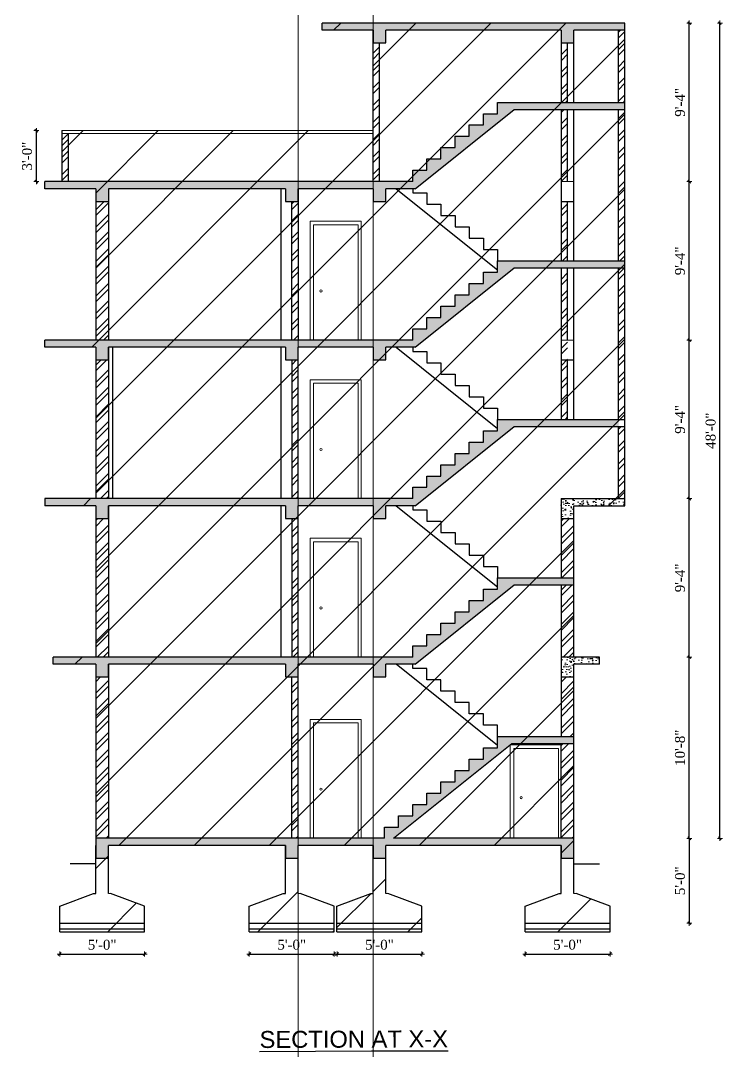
# Model space of a CAD drawing. Header units: inches. Extents: x 4069 to 291496, y -47643 to 12535.
# Drawn here: x 147480 to 147976, y -24318 to -23590 of the extents above; entities that cross this region are included whole.
import ezdxf

# ---------------------------------------------------------------- set-up
doc = ezdxf.new("R2010")
doc.units = ezdxf.units.IN
doc.header["$LTSCALE"] = 5
doc.header["$MEASUREMENT"] = 0
for name, color, linetype, lineweight in [('A-WALL', 7, 'Continuous', 9), ('Dimension', 7, 'Continuous', 18), ('dimention', 5, 'Continuous', 9), ('DOOR', 62, 'Continuous', 0), ('Railing', 43, 'Continuous', 18)]:
    doc.layers.add(name, color=color, linetype=linetype, lineweight=lineweight)
doc.layers.add('column', color=4, linetype='Continuous')
doc.layers.add('WALL', color=7, linetype='Continuous')
doc.layers.add('dim line', color=7, linetype='Continuous', lineweight=15, true_color=0xfab2b2)
doc.styles.add('DIMTEXT', font='arial.ttf', dxfattribs={"height": 8})
doc.styles.add('ordinary', font='times.ttf')
doc.dimstyles.new('Copy of 96', dxfattribs={"dimtxt": 7, "dimasz": 4, "dimexe": 0.5, "dimexo": 0.5, "dimgap": 3, "dimtad": 1, "dimdec": 1, "dimzin": 11, "dimdsep": 46, "dimlunit": 4, "dimtxsty": 'ordinary', "dimblk": 'OBLIQUE', "dimcen": 0.09, "dimse1": 1, "dimse2": 1, "dimclrt": 6, "dimazin": 0, "dimtfac": 1, "dimtdec": 1, "dimtix": 1, "dimtmove": 2, "dimatfit": 3, "dimldrblk": 'leader', "dimfxl": 0.5, "dimfxlon": 1, "dimtolj": 1, "dimtzin": 0, "dimarcsym": 0})
pattern_1 = [(45, (139060.976, -22388.217), (-6.098796, 6.098796), []), (45, (139065.042, -22388.217), (-6.098796, 6.098796), [])]
pattern_2 = [(50, (139060.976, -22388.217), (7.172602, -0.6275213), [0.75, -8.25]), (355, (139060.976, -22388.217), (-1.3875133, 7.5219213), [0.6, -6.6]), (100.4514, (139061.574, -22388.2696), (5.785094, 6.8943954), [0.637402, -7.011421]), (46.1842, (139060.976, -22386.217), (10.6724105, -1.65519), [1.125, -12.375]), (96.6356, (139061.865, -22386.355), (9.346627, 9.741179), [0.956103, -10.51713]), (351.1842, (139060.976, -22386.217), (9.34662, 9.741186), [0.9, -9.9]), (21, (139061.976, -22386.717), (5.9690705, -4.026189), [0.75, -8.25]), (326, (139061.976, -22386.717), (2.4331533, 7.2515005), [0.6, -6.6]), (71.4514, (139062.4734, -22387.053), (8.4022263, 3.225305), [0.637402, -7.011421]), (37.5, (139060.976, -22388.2173), (0.12159855, 3.32893854), [0, -6.52, 0, -6.7, 0, -6.625]), (7.5, (139060.976, -22388.2173), (2.6306954, 3.9441171), [0, -3.82, 0, -6.37, 0, -2.525]), (327.5, (139058.746, -22388.2173), (5.3382244, -0.2255487), [0, -2.5, 0, -7.8, 0, -10.35]), (317.5, (139057.746, -22388.2173), (5.8318617, 1.0010498), [0, -3.25, 0, -5.18, 0, -7.35])]

# ---------------------------------------------------------------- blocks, each defined once
blk = doc.blocks.new('oblique')
at = {"color": 0, "lineweight": -2}
blk.add_line((0.25, 0.25), (-0.25, -0.25), dxfattribs=at)
at = {"layer": 'dim line', "lineweight": 9}
for p, q in [((-0.4375, 0), (0.4375, 0)), ((0, 0.4375), (0, -0.4375))]:
    blk.add_line(p, q, dxfattribs=at)
blk = doc.blocks.new('*D4857')
at = {"layer": 'A-WALL', "color": 0, "lineweight": -2, "ltscale": 50, "transparency": 16777216}
blk.add_line((147952.27, -24167.38), (147952.27, -24039.38), dxfattribs=at)
at = {"layer": 'Defpoints', "color": 0, "ltscale": 50, "transparency": 16777216}
for p in [(147870.74, -24039.38), (147952.27, -24039.38), (147870.74, -24167.38)]:
    blk.add_point(p, dxfattribs=at)
at = {"layer": 'A-WALL', "color": 0, "lineweight": -2, "ltscale": 50, "transparency": 16777216, "xscale": 4, "yscale": 4, "zscale": 4}
for p, rotation in [((147952.27, -24039.38), 90), ((147952.27, -24167.38), 270)]:
    blk.add_blockref('oblique', p, dxfattribs=dict(at, rotation=rotation))
at = {"layer": 'A-WALL', "color": 6, "ltscale": 50, "transparency": 16777216, "insert": (147945.71, -24103.38), "char_height": 7, "attachment_point": 5, "rotation": 90, "style": 'ordinary'}
blk.add_mtext('\\A1;10\'-8"', dxfattribs=at)
blk = doc.blocks.new('_OBLIQUE')
at = {"color": 0, "linetype": 'ByBlock'}
blk.add_line((-0.5, -0.5), (0.5, 0.5), dxfattribs=at)
blk = doc.blocks.new('leader')
at = {"layer": 'Dimension'}
for p, q in [((0, -4.33), (0, 4.33)), ((-4.42, 0), (4.42, 0))]:
    blk.add_line(p, q, dxfattribs=at)
blk = doc.blocks.new('*D4858')
at = {"layer": 'A-WALL', "color": 0, "lineweight": -2, "ltscale": 50, "transparency": 16777216}
blk.add_line((147952.27, -24039.38), (147952.27, -23927.38), dxfattribs=at)
at = {"layer": 'Defpoints', "color": 0, "ltscale": 50, "transparency": 16777216}
for p in [(147738.89, -23927.38), (147952.27, -23927.38), (147870.74, -24039.38)]:
    blk.add_point(p, dxfattribs=at)
at = {"layer": 'A-WALL', "color": 0, "lineweight": -2, "ltscale": 50, "transparency": 16777216, "xscale": 4, "yscale": 4, "zscale": 4}
for p, rotation in [((147952.27, -23927.38), 90), ((147952.27, -24039.38), 270)]:
    blk.add_blockref('oblique', p, dxfattribs=dict(at, rotation=rotation))
at = {"layer": 'A-WALL', "color": 6, "ltscale": 50, "transparency": 16777216, "insert": (147945.7, -23983.38), "char_height": 7, "attachment_point": 5, "rotation": 90, "style": 'ordinary'}
blk.add_mtext('\\A1;9\'-4"', dxfattribs=at)
blk = doc.blocks.new('*D4859')
at = {"layer": 'A-WALL', "color": 0, "lineweight": -2, "ltscale": 50, "transparency": 16777216}
blk.add_line((147952.27, -23927.38), (147952.27, -23815.38), dxfattribs=at)
at = {"layer": 'Defpoints', "color": 0, "ltscale": 50, "transparency": 16777216}
for p in [(147742.71, -23815.38), (147952.27, -23815.38), (147738.89, -23927.38)]:
    blk.add_point(p, dxfattribs=at)
at = {"layer": 'A-WALL', "color": 0, "lineweight": -2, "ltscale": 50, "transparency": 16777216, "xscale": 4, "yscale": 4, "zscale": 4}
for p, rotation in [((147952.27, -23815.38), 90), ((147952.27, -23927.38), 270)]:
    blk.add_blockref('oblique', p, dxfattribs=dict(at, rotation=rotation))
at = {"layer": 'A-WALL', "color": 6, "ltscale": 50, "transparency": 16777216, "insert": (147945.7, -23871.38), "char_height": 7, "attachment_point": 5, "rotation": 90, "style": 'ordinary'}
blk.add_mtext('\\A1;9\'-4"', dxfattribs=at)
blk = doc.blocks.new('*D4860')
at = {"layer": 'A-WALL', "color": 0, "lineweight": -2, "ltscale": 50, "transparency": 16777216}
blk.add_line((147952.27, -23815.38), (147952.27, -23703.38), dxfattribs=at)
at = {"layer": 'Defpoints', "color": 0, "ltscale": 50, "transparency": 16777216}
for p in [(147749.15, -23703.38), (147952.27, -23703.38), (147742.71, -23815.38)]:
    blk.add_point(p, dxfattribs=at)
at = {"layer": 'A-WALL', "color": 0, "lineweight": -2, "ltscale": 50, "transparency": 16777216, "xscale": 4, "yscale": 4, "zscale": 4}
for p, rotation in [((147952.27, -23703.38), 90), ((147952.27, -23815.38), 270)]:
    blk.add_blockref('oblique', p, dxfattribs=dict(at, rotation=rotation))
at = {"layer": 'A-WALL', "color": 6, "ltscale": 50, "transparency": 16777216, "insert": (147945.7, -23759.38), "char_height": 7, "attachment_point": 5, "rotation": 90, "style": 'ordinary'}
blk.add_mtext('\\A1;9\'-4"', dxfattribs=at)
blk = doc.blocks.new('*D4861')
at = {"layer": 'A-WALL', "color": 0, "lineweight": -2, "ltscale": 50, "transparency": 16777216}
blk.add_line((147952.27, -23703.38), (147952.27, -23591.38), dxfattribs=at)
at = {"layer": 'Defpoints', "color": 0, "ltscale": 50, "transparency": 16777216}
for p in [(147755.03, -23591.38), (147952.27, -23591.38), (147749.15, -23703.38)]:
    blk.add_point(p, dxfattribs=at)
at = {"layer": 'A-WALL', "color": 0, "lineweight": -2, "ltscale": 50, "transparency": 16777216, "xscale": 4, "yscale": 4, "zscale": 4}
for p, rotation in [((147952.27, -23591.38), 90), ((147952.27, -23703.38), 270)]:
    blk.add_blockref('oblique', p, dxfattribs=dict(at, rotation=rotation))
at = {"layer": 'A-WALL', "color": 6, "ltscale": 50, "transparency": 16777216, "insert": (147945.7, -23647.38), "char_height": 7, "attachment_point": 5, "rotation": 90, "style": 'ordinary'}
blk.add_mtext('\\A1;9\'-4"', dxfattribs=at)
blk = doc.blocks.new('*D4862')
at = {"layer": 'A-WALL', "color": 0, "lineweight": -2, "ltscale": 50, "transparency": 16777216}
blk.add_line((147490.76, -23703.38), (147490.76, -23667.38), dxfattribs=at)
at = {"layer": 'Defpoints', "color": 0, "ltscale": 50, "transparency": 16777216}
for p in [(147490.76, -23667.38), (147508.74, -23667.38), (147496.74, -23703.38)]:
    blk.add_point(p, dxfattribs=at)
at = {"layer": 'A-WALL', "color": 0, "lineweight": -2, "ltscale": 50, "transparency": 16777216, "xscale": 4, "yscale": 4, "zscale": 4}
for p, rotation in [((147490.76, -23667.38), 90), ((147490.76, -23703.38), 270)]:
    blk.add_blockref('oblique', p, dxfattribs=dict(at, rotation=rotation))
at = {"layer": 'A-WALL', "color": 6, "ltscale": 50, "transparency": 16777216, "insert": (147484.2, -23685.38), "char_height": 7, "attachment_point": 5, "rotation": 90, "style": 'ordinary'}
blk.add_mtext('\\A1;3\'-0"', dxfattribs=at)
blk = doc.blocks.new('*D4851')
at = {"layer": 'A-WALL', "color": 0, "lineweight": -2, "ltscale": 50, "transparency": 16777216}
blk.add_line((147952.27, -24167.38), (147952.27, -24227.34), dxfattribs=at)
at = {"layer": 'Defpoints', "color": 0, "ltscale": 50, "transparency": 16777216}
for p in [(147870.74, -24167.38), (147896.24, -24227.34), (147952.27, -24227.34)]:
    blk.add_point(p, dxfattribs=at)
at = {"layer": 'A-WALL', "color": 0, "lineweight": -2, "ltscale": 50, "transparency": 16777216, "xscale": 4, "yscale": 4, "zscale": 4}
for p, rotation in [((147952.27, -24167.38), 90), ((147952.27, -24227.34), 270)]:
    blk.add_blockref('oblique', p, dxfattribs=dict(at, rotation=rotation))
at = {"layer": 'A-WALL', "color": 6, "ltscale": 50, "transparency": 16777216, "insert": (147945.71, -24197.36), "char_height": 7, "attachment_point": 5, "rotation": 90, "style": 'ordinary'}
blk.add_mtext('\\A1;5\'-0"', dxfattribs=at)
blk = doc.blocks.new('*D4852')
at = {"layer": 'A-WALL', "color": 0, "lineweight": -2, "ltscale": 50, "transparency": 16777216}
blk.add_line((147973.89, -24167.38), (147973.89, -23591.38), dxfattribs=at)
at = {"layer": 'Defpoints', "color": 0, "ltscale": 50, "transparency": 16777216}
for p in [(147870.74, -23591.38), (147973.89, -23591.38), (147870.74, -24167.38)]:
    blk.add_point(p, dxfattribs=at)
at = {"layer": 'A-WALL', "color": 0, "lineweight": -2, "ltscale": 50, "transparency": 16777216, "xscale": 4, "yscale": 4, "zscale": 4}
for p, rotation in [((147973.89, -23591.38), 90), ((147973.89, -24167.38), 270)]:
    blk.add_blockref('oblique', p, dxfattribs=dict(at, rotation=rotation))
at = {"layer": 'A-WALL', "color": 6, "ltscale": 50, "transparency": 16777216, "insert": (147967.33, -23879.38), "char_height": 7, "attachment_point": 5, "rotation": 90, "style": 'ordinary'}
blk.add_mtext('\\A1;48\'-0"', dxfattribs=at)
blk = doc.blocks.new('*D4853')
at = {"layer": 'A-WALL', "color": 0, "lineweight": -2, "ltscale": 50, "transparency": 16777216}
blk.add_line((147507.24, -24249.13), (147567.24, -24249.13), dxfattribs=at)
at = {"layer": 'Defpoints', "color": 0, "ltscale": 50, "transparency": 16777216}
for p in [(147507.24, -24233.34), (147567.24, -24233.34), (147567.24, -24249.13)]:
    blk.add_point(p, dxfattribs=at)
at = {"layer": 'A-WALL', "color": 0, "lineweight": -2, "ltscale": 50, "transparency": 16777216, "xscale": 4, "yscale": 4, "zscale": 4, "rotation": 180}
blk.add_blockref('oblique', (147507.24, -24249.13), dxfattribs=at)
at = {"layer": 'A-WALL', "color": 0, "lineweight": -2, "ltscale": 50, "transparency": 16777216, "xscale": 4, "yscale": 4, "zscale": 4}
blk.add_blockref('oblique', (147567.24, -24249.13), dxfattribs=at)
at = {"layer": 'A-WALL', "color": 6, "ltscale": 50, "transparency": 16777216, "insert": (147537.24, -24242.57), "char_height": 7, "attachment_point": 5, "style": 'ordinary'}
blk.add_mtext('\\A1;5\'-0"', dxfattribs=at)
blk = doc.blocks.new('*D4854')
at = {"layer": 'A-WALL', "color": 0, "lineweight": -2, "ltscale": 50, "transparency": 16777216}
blk.add_line((147641.24, -24249.13), (147701.24, -24249.13), dxfattribs=at)
at = {"layer": 'Defpoints', "color": 0, "ltscale": 50, "transparency": 16777216}
for p in [(147641.24, -24233.34), (147701.24, -24233.34), (147701.24, -24249.13)]:
    blk.add_point(p, dxfattribs=at)
at = {"layer": 'A-WALL', "color": 0, "lineweight": -2, "ltscale": 50, "transparency": 16777216, "xscale": 4, "yscale": 4, "zscale": 4, "rotation": 180}
blk.add_blockref('oblique', (147641.24, -24249.13), dxfattribs=at)
at = {"layer": 'A-WALL', "color": 0, "lineweight": -2, "ltscale": 50, "transparency": 16777216, "xscale": 4, "yscale": 4, "zscale": 4}
blk.add_blockref('oblique', (147701.24, -24249.13), dxfattribs=at)
at = {"layer": 'A-WALL', "color": 6, "ltscale": 50, "transparency": 16777216, "insert": (147671.24, -24242.57), "char_height": 7, "attachment_point": 5, "style": 'ordinary'}
blk.add_mtext('\\A1;5\'-0"', dxfattribs=at)
blk = doc.blocks.new('*D4855')
at = {"layer": 'A-WALL', "color": 0, "lineweight": -2, "ltscale": 50, "transparency": 16777216}
blk.add_line((147703.24, -24249.13), (147763.24, -24249.13), dxfattribs=at)
at = {"layer": 'Defpoints', "color": 0, "ltscale": 50, "transparency": 16777216}
for p in [(147703.24, -24233.34), (147763.24, -24233.34), (147763.24, -24249.13)]:
    blk.add_point(p, dxfattribs=at)
at = {"layer": 'A-WALL', "color": 0, "lineweight": -2, "ltscale": 50, "transparency": 16777216, "xscale": 4, "yscale": 4, "zscale": 4, "rotation": 180}
blk.add_blockref('oblique', (147703.24, -24249.13), dxfattribs=at)
at = {"layer": 'A-WALL', "color": 0, "lineweight": -2, "ltscale": 50, "transparency": 16777216, "xscale": 4, "yscale": 4, "zscale": 4}
blk.add_blockref('oblique', (147763.24, -24249.13), dxfattribs=at)
at = {"layer": 'A-WALL', "color": 6, "ltscale": 50, "transparency": 16777216, "insert": (147733.24, -24242.57), "char_height": 7, "attachment_point": 5, "style": 'ordinary'}
blk.add_mtext('\\A1;5\'-0"', dxfattribs=at)
blk = doc.blocks.new('*D4856')
at = {"layer": 'A-WALL', "color": 0, "lineweight": -2, "ltscale": 50, "transparency": 16777216}
blk.add_line((147836.24, -24249.13), (147896.24, -24249.13), dxfattribs=at)
at = {"layer": 'Defpoints', "color": 0, "ltscale": 50, "transparency": 16777216}
for p in [(147836.24, -24233.34), (147896.24, -24233.34), (147896.24, -24249.13)]:
    blk.add_point(p, dxfattribs=at)
at = {"layer": 'A-WALL', "color": 0, "lineweight": -2, "ltscale": 50, "transparency": 16777216, "xscale": 4, "yscale": 4, "zscale": 4, "rotation": 180}
blk.add_blockref('oblique', (147836.24, -24249.13), dxfattribs=at)
at = {"layer": 'A-WALL', "color": 0, "lineweight": -2, "ltscale": 50, "transparency": 16777216, "xscale": 4, "yscale": 4, "zscale": 4}
blk.add_blockref('oblique', (147896.24, -24249.13), dxfattribs=at)
at = {"layer": 'A-WALL', "color": 6, "ltscale": 50, "transparency": 16777216, "insert": (147866.24, -24242.57), "char_height": 7, "attachment_point": 5, "style": 'ordinary'}
blk.add_mtext('\\A1;5\'-0"', dxfattribs=at)

msp = doc.modelspace()

# ---------------------------------------------------------------- hatches: boundary and pattern name
at = {"layer": 'A-WALL', "ltscale": 40, "true_color": 0xf26722}
h = msp.add_hatch(dxfattribs=at)
h.set_pattern_fill('AR-CONC', color=30)
h.set_pattern_definition(pattern_2)
h.paths.add_polyline_path([(147737.73736, -23596.376), (147861.73736, -23596.376), (147861.73736, -23605.376), (147870.73736, -23605.376), (147870.73736, -23596.376), (147906.73736, -23596.376), (147906.73736, -23591.376), (147692.73736, -23591.376), (147692.73736, -23596.376), (147728.73736, -23596.376), (147728.73736, -23605.376), (147737.73736, -23605.376)])
h = msp.add_hatch(dxfattribs=at)
h.set_pattern_fill('AR-CONC', color=30)
h.set_pattern_definition(pattern_2)
h.paths.add_polyline_path([(147666.73736, -23717.376), (147675.73736, -23717.376), (147675.73736, -23708.376), (147728.73736, -23708.376), (147728.73736, -23717.376), (147737.73736, -23717.376), (147737.73736, -23708.376), (147758.49058, -23708.376), (147828.49058, -23652.376), (147906.73736, -23652.376), (147906.73736, -23647.376), (147816.73668, -23647.376), (147816.73668, -23655.376), (147806.73668, -23655.376), (147806.73668, -23663.376), (147796.73668, -23663.376), (147796.73668, -23671.376), (147786.73668, -23671.376), (147786.73668, -23679.376), (147776.73668, -23679.376), (147776.73668, -23687.376), (147766.73668, -23687.376), (147766.73668, -23695.376), (147756.73668, -23695.376), (147756.73668, -23703.376), (147496.73736, -23703.376), (147496.73736, -23708.376), (147532.73736, -23708.376), (147532.73736, -23717.376), (147541.69518, -23717.376), (147541.69518, -23708.376), (147666.73736, -23708.376)])
h = msp.add_hatch(dxfattribs=at)
h.set_pattern_fill('AR-CONC', color=30)
h.set_pattern_definition(pattern_2)
h.paths.add_polyline_path([(147675.73736, -23820.376), (147728.73736, -23820.376), (147728.73736, -23829.376), (147737.73736, -23829.376), (147737.73736, -23820.376), (147758.49058, -23820.376), (147828.49058, -23764.376), (147906.73736, -23764.376), (147906.73736, -23759.376), (147816.73668, -23759.376), (147816.73668, -23767.376), (147806.73668, -23767.376), (147806.73668, -23775.376), (147796.73668, -23775.376), (147796.73668, -23783.376), (147786.73668, -23783.376), (147786.73668, -23791.376), (147776.73668, -23791.376), (147776.73668, -23799.376), (147766.73668, -23799.376), (147766.73668, -23807.376), (147756.73668, -23807.376), (147756.73668, -23815.376), (147496.73736, -23815.376), (147496.73736, -23820.376), (147532.73736, -23820.376), (147532.73736, -23829.376), (147541.69518, -23829.376), (147541.69518, -23820.376), (147666.73736, -23820.376), (147666.73736, -23829.376), (147675.73736, -23829.376)])
h = msp.add_hatch(dxfattribs=at)
h.set_pattern_fill('AR-CONC', color=30)
h.set_pattern_definition(pattern_2)
h.paths.add_polyline_path([(147666.73736, -23941.376), (147675.73736, -23941.376), (147675.73736, -23932.376), (147728.73736, -23932.376), (147728.73736, -23941.376), (147737.73736, -23941.376), (147737.73736, -23932.376), (147758.49058, -23932.376), (147828.49058, -23876.376), (147902.23736, -23876.376), (147902.23736, -23871.376), (147816.73668, -23871.376), (147816.73668, -23879.376), (147806.73668, -23879.376), (147806.73668, -23887.376), (147796.73668, -23887.376), (147796.73668, -23895.376), (147786.73668, -23895.376), (147786.73668, -23903.376), (147776.73668, -23903.376), (147776.73668, -23911.376), (147766.73668, -23911.376), (147766.73668, -23919.376), (147756.73668, -23919.376), (147756.73668, -23927.376), (147496.73736, -23927.376), (147496.73736, -23932.376), (147532.73736, -23932.376), (147532.73736, -23941.376), (147541.69518, -23941.376), (147541.69518, -23932.376), (147666.73736, -23932.376)])
h = msp.add_hatch(dxfattribs=at)
h.set_pattern_fill('AR-CONC', color=30)
h.set_pattern_definition(pattern_2)
h.paths.add_polyline_path([(147870.73736, -23932.376), (147906.73736, -23932.376), (147906.73736, -23927.376), (147861.73736, -23927.376), (147861.73736, -23941.376), (147870.73736, -23941.376)])
h = msp.add_hatch(dxfattribs=at)
h.set_pattern_fill('AR-CONC', color=30)
h.set_pattern_definition(pattern_2)
h.paths.add_polyline_path([(147675.73736, -24044.376), (147728.73736, -24044.376), (147728.73736, -24053.376), (147737.73736, -24053.376), (147737.73736, -24044.376), (147758.49058, -24044.376), (147828.49058, -23988.376), (147870.73736, -23988.376), (147870.73736, -23983.376), (147816.73668, -23983.376), (147816.73668, -23991.376), (147806.73668, -23991.376), (147806.73668, -23999.376), (147796.73668, -23999.376), (147796.73668, -24007.376), (147786.73668, -24007.376), (147786.73668, -24015.376), (147776.73668, -24015.376), (147776.73668, -24023.376), (147766.73668, -24023.376), (147766.73668, -24031.376), (147756.73668, -24031.376), (147756.73668, -24039.376), (147502.73736, -24039.376), (147502.73736, -24044.376), (147532.73736, -24044.376), (147532.73736, -24053.376), (147541.69518, -24053.376), (147541.69518, -24044.376), (147666.73736, -24044.376), (147666.73736, -24053.376), (147675.73736, -24053.376)])
h = msp.add_hatch(dxfattribs=at)
h.set_pattern_fill('AR-CONC', color=30)
h.set_pattern_definition(pattern_2)
h.paths.add_polyline_path([(147870.73736, -24053.376), (147870.73736, -24044.376), (147888.73736, -24044.376), (147888.73736, -24039.376), (147861.73736, -24039.376), (147861.73736, -24053.376)])
h = msp.add_hatch(dxfattribs=at)
h.set_pattern_fill('AR-CONC', color=30)
h.set_pattern_definition(pattern_2)
h.paths.add_polyline_path([(147737.73736, -24172.376), (147861.73736, -24172.376), (147861.73736, -24181.376), (147870.73736, -24181.376), (147870.73736, -24172.376), (147870.73736, -24167.376), (147743.14056, -24167.376), (147826.89056, -24100.376), (147870.73736, -24100.376), (147870.73736, -24095.376), (147816.73743, -24095.376), (147816.73743, -24103.376), (147806.73743, -24103.376), (147806.73743, -24111.376), (147796.73743, -24111.376), (147796.73743, -24119.376), (147786.73743, -24119.376), (147786.73743, -24127.376), (147776.73743, -24127.376), (147776.73743, -24135.376), (147766.73743, -24135.376), (147766.73743, -24143.376), (147756.73743, -24143.376), (147756.73743, -24151.376), (147746.73743, -24151.376), (147746.73743, -24159.376), (147736.73743, -24159.376), (147736.73743, -24167.376), (147532.73736, -24167.376), (147532.73736, -24172.376), (147532.73736, -24181.376), (147541.73736, -24181.376), (147541.73736, -24172.376), (147666.73736, -24172.376), (147666.73736, -24181.376), (147675.73736, -24181.376), (147675.73736, -24172.376), (147728.73736, -24172.376), (147728.73736, -24181.376), (147737.73736, -24181.376)])
at = {"layer": 'dimention', "ltscale": 40, "true_color": 0xf26722}
h = msp.add_hatch(dxfattribs=at)
h.set_pattern_fill('ANSI32', color=30, scale=23)
h.set_pattern_definition(pattern_1)
h.paths.add_polyline_path([(147902.23736, -23647.376), (147906.73736, -23647.376), (147906.73736, -23596.376), (147902.23736, -23596.376)])
h = msp.add_hatch(dxfattribs=at)
h.set_pattern_fill('ANSI32', color=30, scale=23)
h.set_pattern_definition(pattern_1)
h.paths.add_polyline_path([(147733.23736, -23605.376), (147728.73736, -23605.376), (147728.73736, -23703.376), (147733.23736, -23703.376)])
h = msp.add_hatch(dxfattribs=at)
h.set_pattern_fill('ANSI32', color=30, scale=23)
h.set_pattern_definition(pattern_1)
h.paths.add_polyline_path([(147866.23736, -23605.376), (147861.73736, -23605.376), (147861.73736, -23647.376), (147866.23736, -23647.376)])
h = msp.add_hatch(dxfattribs=at)
h.set_pattern_fill('ANSI32', color=30, scale=23)
h.set_pattern_definition(pattern_1)
h.paths.add_polyline_path([(147861.73736, -23703.376), (147866.23736, -23703.376), (147866.23736, -23652.376), (147861.73736, -23652.376)])
h = msp.add_hatch(dxfattribs=at)
h.set_pattern_fill('ANSI32', color=30, scale=23)
h.set_pattern_definition(pattern_1)
h.paths.add_polyline_path([(147902.23736, -23759.376), (147906.73736, -23759.376), (147906.73736, -23652.376), (147902.23736, -23652.376)])
h = msp.add_hatch(dxfattribs=at)
h.set_pattern_fill('ANSI32', color=30, scale=23)
h.set_pattern_definition(pattern_1)
h.paths.add_polyline_path([(147513.23736, -23669.376), (147508.73736, -23669.376), (147508.73736, -23703.376), (147513.23736, -23703.376)])
h = msp.add_hatch(dxfattribs=at)
h.set_pattern_fill('ANSI32', color=30, scale=23)
h.set_pattern_definition(pattern_1)
h.paths.add_polyline_path([(147532.73736, -23815.376), (147541.69518, -23815.376), (147541.69518, -23717.376), (147532.73736, -23717.376)])
h = msp.add_hatch(dxfattribs=at)
h.set_pattern_fill('ANSI32', color=30, scale=23)
h.set_pattern_definition(pattern_1)
h.paths.add_polyline_path([(147675.73736, -23717.376), (147671.23736, -23717.376), (147671.23736, -23815.376), (147675.73736, -23815.376)])
h = msp.add_hatch(dxfattribs=at)
h.set_pattern_fill('ANSI32', color=30, scale=23)
h.set_pattern_definition(pattern_1)
h.paths.add_polyline_path([(147866.23736, -23717.376), (147861.73736, -23717.376), (147861.73736, -23759.376), (147866.23736, -23759.376)])
h = msp.add_hatch(dxfattribs=at)
h.set_pattern_fill('ANSI32', color=30, scale=23)
h.set_pattern_definition(pattern_1)
h.paths.add_polyline_path([(147866.23736, -23764.376), (147861.73736, -23764.376), (147861.73736, -23871.376), (147866.23736, -23871.376)])
h = msp.add_hatch(dxfattribs=at)
h.set_pattern_fill('ANSI32', color=30, scale=23)
h.set_pattern_definition(pattern_1)
h.paths.add_polyline_path([(147902.23736, -23871.376), (147906.73736, -23871.376), (147906.73736, -23764.376), (147902.23736, -23764.376)])
h = msp.add_hatch(dxfattribs=at)
h.set_pattern_fill('ANSI32', color=30, scale=23)
h.set_pattern_definition(pattern_1)
h.paths.add_polyline_path([(147541.69518, -23829.376), (147532.73736, -23829.376), (147532.73736, -23927.376), (147541.69518, -23927.376)])
h = msp.add_hatch(dxfattribs=at)
h.set_pattern_fill('ANSI32', color=30, scale=23)
h.set_pattern_definition(pattern_1)
h.paths.add_polyline_path([(147675.73736, -23829.376), (147671.23736, -23829.376), (147671.23736, -23927.376), (147675.73736, -23927.376)])
h = msp.add_hatch(dxfattribs=at)
h.set_pattern_fill('ANSI32', color=30, scale=23)
h.set_pattern_definition(pattern_1)
h.paths.add_polyline_path([(147902.23736, -23927.376), (147906.73736, -23927.376), (147906.73736, -23876.376), (147902.23736, -23876.376)])
h = msp.add_hatch(dxfattribs=at)
h.set_pattern_fill('ANSI32', color=30, scale=23)
h.set_pattern_definition(pattern_1)
h.paths.add_polyline_path([(147532.73736, -24039.376), (147541.69518, -24039.376), (147541.69518, -23941.376), (147532.73736, -23941.376)])
h = msp.add_hatch(dxfattribs=at)
h.set_pattern_fill('ANSI32', color=30, scale=23)
h.set_pattern_definition(pattern_1)
h.paths.add_polyline_path([(147675.73736, -23941.376), (147671.23736, -23941.376), (147671.23736, -24039.376), (147675.73736, -24039.376)])
h = msp.add_hatch(dxfattribs=at)
h.set_pattern_fill('ANSI32', color=30, scale=23)
h.set_pattern_definition(pattern_1)
h.paths.add_polyline_path([(147861.73736, -23983.376), (147870.73736, -23983.376), (147870.73736, -23941.376), (147861.73736, -23941.376)])
h = msp.add_hatch(dxfattribs=at)
h.set_pattern_fill('ANSI32', color=30, scale=23)
h.set_pattern_definition(pattern_1)
h.paths.add_polyline_path([(147861.73736, -24039.376), (147870.73736, -24039.376), (147870.73736, -23988.376), (147861.73736, -23988.376)])
h = msp.add_hatch(dxfattribs=at)
h.set_pattern_fill('ANSI32', color=30, scale=23)
h.set_pattern_definition(pattern_1)
h.paths.add_polyline_path([(147532.73736, -24167.376), (147541.69518, -24167.376), (147541.69518, -24053.376), (147532.73736, -24053.376)])
h = msp.add_hatch(dxfattribs=at)
h.set_pattern_fill('ANSI32', color=30, scale=23)
h.set_pattern_definition(pattern_1)
h.paths.add_polyline_path([(147675.73736, -24053.376), (147671.23736, -24053.376), (147671.23736, -24167.376), (147675.73736, -24167.376)])
h = msp.add_hatch(dxfattribs=at)
h.set_pattern_fill('ANSI32', color=30, scale=23)
h.set_pattern_definition(pattern_1)
h.paths.add_polyline_path([(147870.73736, -24053.376), (147861.73736, -24053.376), (147861.73736, -24095.376), (147870.73736, -24095.376)])
h = msp.add_hatch(dxfattribs=at)
h.set_pattern_fill('ANSI32', color=30, scale=23)
h.set_pattern_definition(pattern_1)
h.paths.add_polyline_path([(147870.73736, -24100.376), (147861.73736, -24100.376), (147861.73736, -24167.376), (147870.73736, -24167.376)])
at = {"layer": 'WALL', "linetype": 'ByBlock', "ltscale": 5, "true_color": 0xf8991e}
h = msp.add_hatch(dxfattribs=at)
h.set_pattern_fill('ANSI31', color=30, scale=300)
h.set_pattern_definition([(45, (134091.65, -24106.447), (-26.5165, 26.5165), [])])
h.paths.add_polyline_path([(147507.23736, -24233.34424), (147507.23736, -24215.34424), (147531.23736, -24206.34424), (147532.73736, -24206.34424), (147532.73736, -24181.376), (147532.73736, -24044.376), (147502.73736, -24044.376), (147502.73736, -24039.376), (147532.73736, -24039.376), (147532.73736, -23932.376), (147496.73736, -23932.376), (147496.73736, -23927.376), (147532.73736, -23927.376), (147532.73736, -23820.376), (147496.73736, -23820.376), (147496.73736, -23815.376), (147532.73736, -23815.376), (147532.73736, -23708.376), (147496.73736, -23708.376), (147496.73736, -23703.376), (147508.73736, -23703.376), (147508.73736, -23667.376), (147728.73736, -23667.376), (147728.73736, -23596.376), (147692.73736, -23596.376), (147692.73736, -23591.376), (147906.73736, -23591.376), (147906.73736, -23932.376), (147870.73736, -23932.376), (147870.73736, -24039.376), (147888.73736, -24039.376), (147888.73736, -24044.376), (147870.73736, -24044.376), (147870.73736, -24206.34424), (147872.23736, -24206.34424), (147896.23736, -24215.34424), (147896.23736, -24233.34424), (147836.23736, -24233.34424), (147836.23736, -24215.34424), (147860.23736, -24206.34424), (147861.73736, -24206.34424), (147861.73736, -24172.376), (147737.73736, -24172.376), (147737.73736, -24206.34424), (147739.23736, -24206.34424), (147763.23736, -24215.34424), (147763.23736, -24233.34424), (147703.23736, -24233.34424), (147703.23736, -24215.34424), (147727.23736, -24206.34424), (147728.73736, -24206.34424), (147728.73736, -24172.376), (147675.73736, -24172.376), (147675.73736, -24206.34424), (147677.23736, -24206.34424), (147701.23736, -24215.34424), (147701.23736, -24233.34424), (147641.23736, -24233.34424), (147641.23736, -24215.34424), (147665.23736, -24206.34424), (147666.73736, -24206.34424), (147666.73736, -24172.376), (147541.73736, -24172.376), (147541.73736, -24206.34424), (147543.23736, -24206.34424), (147567.23736, -24215.34424), (147567.23736, -24233.34424)])

# ---------------------------------------------------------------- linework, layer by layer
at = {"layer": 'A-WALL', "ltscale": 5}
for p, q in [((147508.73736, -23669.376), (147508.73736, -23667.376)), ((147728.73736, -23667.376), (147728.73736, -23703.376)), ((147870.73736, -23703.376), (147861.73736, -23703.376)), ((147870.73736, -23815.376), (147861.73736, -23815.376)), ((147861.73736, -24100.376), (147861.73736, -24167.376)), ((147541.73736, -24206.34424), (147543.23736, -24206.34424)), ((147675.73736, -24206.34424), (147677.23736, -24206.34424)), ((147737.73736, -24206.34424), (147739.23736, -24206.34424)), ((147870.73736, -24206.34424), (147872.23736, -24206.34424))]:
    msp.add_line(p, q, dxfattribs=at)
for p in [(147675.73736, -23144.70433), (147728.73736, -23147.17648)]:
    msp.add_xline(p, (0, 1), dxfattribs=at)
for centre in [(147691.88688, -23780.626), (147691.88688, -23892.626), (147691.88688, -24004.626), (147691.88688, -24132.626), (147833.38688, -24138.626)]:
    msp.add_circle(centre, 0.7664, dxfattribs=at)
at = {"layer": 'DOOR', "lineweight": 13}
for p, q in [((147684.23736, -23808.44414), (147684.23736, -23731.376)), ((147684.23736, -23731.376), (147684.23736, -23815.376)), ((147684.23736, -23731.376), (147720.23736, -23731.376)), ((147686.73736, -23733.876), (147686.73736, -23815.376)), ((147686.73736, -23733.876), (147718.23736, -23733.876)), ((147718.23736, -23815.376), (147718.23736, -23733.876)), ((147720.23736, -23815.376), (147720.23736, -23731.376)), ((147684.23736, -23920.44414), (147684.23736, -23843.376)), ((147684.23736, -23843.376), (147684.23736, -23927.376)), ((147684.23736, -23843.376), (147720.23736, -23843.376)), ((147720.23736, -23927.376), (147720.23736, -23843.376)), ((147686.73736, -23845.876), (147686.73736, -23927.376)), ((147686.73736, -23845.876), (147718.23736, -23845.876)), ((147718.23736, -23927.376), (147718.23736, -23845.876)), ((147684.23736, -24032.44414), (147684.23736, -23955.376)), ((147684.23736, -23955.376), (147684.23736, -24039.376)), ((147684.23736, -23955.376), (147720.23736, -23955.376)), ((147686.73736, -23957.876), (147686.73736, -24039.376)), ((147686.73736, -23957.876), (147718.23736, -23957.876)), ((147718.23736, -24039.376), (147718.23736, -23957.876)), ((147720.23736, -24039.376), (147720.23736, -23955.376)), ((147684.23736, -24160.44414), (147684.23736, -24083.376)), ((147684.23736, -24083.376), (147684.23736, -24167.376)), ((147684.23736, -24083.376), (147720.23736, -24083.376)), ((147720.23736, -24167.376), (147720.23736, -24083.376)), ((147686.73736, -24085.876), (147686.73736, -24167.376)), ((147686.73736, -24085.876), (147718.23736, -24085.876)), ((147718.23736, -24167.376), (147718.23736, -24085.876)), ((147825.73736, -24160.44414), (147825.73736, -24101.376)), ((147825.73736, -24101.376), (147825.73736, -24167.376)), ((147825.73736, -24101.376), (147861.73736, -24101.376)), ((147828.23736, -24103.876), (147828.23736, -24167.376)), ((147828.23736, -24103.876), (147859.73736, -24103.876)), ((147859.73736, -24167.376), (147859.73736, -24103.876))]:
    msp.add_line(p, q, dxfattribs=at)
at = {"layer": 'Railing', "color": 30}
for p, q in [((147508.73736, -23667.376), (147728.73736, -23667.376)), ((147508.73736, -23669.376), (147728.73736, -23669.376))]:
    msp.add_line(p, q, dxfattribs=at)
at = {"layer": 'WALL', "color": 2, "linetype": 'ByBlock', "ltscale": 5}
for p, q in [((147906.73736, -23591.376), (147692.73736, -23591.376)), ((147692.73736, -23596.376), (147692.73736, -23591.376)), ((147906.73736, -23927.376), (147906.73736, -23591.376)), ((147728.73736, -23596.376), (147692.73736, -23596.376)), ((147728.73736, -23703.376), (147728.73736, -23596.376)), ((147728.73736, -23596.376), (147728.73736, -23605.376)), ((147861.73736, -23596.376), (147737.73736, -23596.376)), ((147737.73736, -23605.376), (147737.73736, -23596.376)), ((147861.73736, -23596.376), (147861.73736, -23647.376)), ((147861.73736, -23596.376), (147861.73736, -23605.376)), ((147906.73736, -23596.376), (147870.73736, -23596.376)), ((147870.73736, -23647.376), (147870.73736, -23596.376)), ((147870.73736, -23605.376), (147870.73736, -23596.376)), ((147902.23736, -23647.376), (147902.23736, -23596.376)), ((147728.73736, -23605.376), (147737.73736, -23605.376)), ((147733.23736, -23703.376), (147733.23736, -23605.376)), ((147861.73736, -23605.376), (147870.73736, -23605.376)), ((147866.23736, -23647.376), (147866.23736, -23605.376)), ((147758.49058, -23708.376), (147828.49058, -23652.376)), ((147816.73668, -23655.376), (147816.73668, -23647.376)), ((147816.73668, -23647.376), (147906.73736, -23647.376)), ((147828.49058, -23652.376), (147906.73736, -23652.376)), ((147861.73736, -23652.376), (147861.73736, -23759.376)), ((147866.23736, -23703.376), (147866.23736, -23652.376)), ((147870.73736, -23759.376), (147870.73736, -23652.376)), ((147902.23736, -23759.376), (147902.23736, -23652.376)), ((147806.73668, -23663.376), (147806.73668, -23655.376)), ((147806.73668, -23655.376), (147816.73668, -23655.376)), ((147508.73736, -23667.376), (147508.73736, -23703.376)), ((147796.73668, -23671.376), (147796.73668, -23663.376)), ((147796.73668, -23663.376), (147806.73668, -23663.376)), ((147513.23736, -23669.376), (147513.23736, -23703.376)), ((147786.73668, -23679.376), (147786.73668, -23671.376)), ((147786.73668, -23671.376), (147796.73668, -23671.376)), ((147776.73668, -23687.376), (147776.73668, -23679.376)), ((147776.73668, -23679.376), (147786.73668, -23679.376)), ((147766.73668, -23695.376), (147766.73668, -23687.376)), ((147766.73668, -23687.376), (147776.73668, -23687.376)), ((147756.73668, -23703.376), (147756.73668, -23695.376)), ((147756.73668, -23695.376), (147766.73668, -23695.376)), ((147756.73668, -23703.376), (147496.73736, -23703.376)), ((147496.73736, -23708.376), (147496.73736, -23703.376)), ((147870.73736, -23717.376), (147870.73736, -23703.376)), ((147532.73736, -23708.376), (147496.73736, -23708.376)), ((147532.73736, -23708.376), (147532.73736, -23815.376)), ((147532.73736, -23708.376), (147532.73736, -23717.376)), ((147541.69518, -23708.376), (147541.69518, -23815.376)), ((147666.73736, -23708.376), (147541.69518, -23708.376)), ((147663.73736, -23815.376), (147663.73736, -23708.376)), ((147666.73736, -23708.376), (147666.73736, -23717.376)), ((147728.73736, -23708.376), (147675.73736, -23708.376)), ((147675.73736, -23708.376), (147675.73736, -23815.376)), ((147675.73736, -23717.376), (147675.73736, -23708.376)), ((147728.73736, -23708.376), (147728.73736, -23717.376)), ((147758.49058, -23708.376), (147737.73736, -23708.376)), ((147737.73736, -23717.376), (147737.73736, -23708.376)), ((147744.98277, -23708.376), (147816.73668, -23765.77913)), ((147756.73668, -23708.376), (147756.73668, -23711.376)), ((147756.73668, -23711.376), (147766.73668, -23711.376)), ((147766.73668, -23711.376), (147766.73668, -23719.376)), ((147861.73736, -23708.376), (147861.73736, -23717.376)), ((147532.73736, -23717.376), (147541.69518, -23717.376)), ((147666.73736, -23717.376), (147675.73736, -23717.376)), ((147671.23736, -23815.376), (147671.23736, -23717.376)), ((147728.73736, -23717.376), (147737.73736, -23717.376)), ((147766.73668, -23719.376), (147776.73668, -23719.376)), ((147776.73668, -23719.376), (147776.73668, -23727.376)), ((147861.73736, -23717.376), (147870.73736, -23717.376)), ((147866.23736, -23759.376), (147866.23736, -23717.376)), ((147776.73668, -23727.376), (147786.73668, -23727.376)), ((147786.73668, -23727.376), (147786.73668, -23735.376)), ((147786.73668, -23735.376), (147796.73668, -23735.376)), ((147796.73668, -23735.376), (147796.73668, -23743.376)), ((147796.73668, -23743.376), (147806.73668, -23743.376)), ((147806.73668, -23743.376), (147806.73668, -23751.376)), ((147806.73668, -23751.376), (147816.73668, -23751.376)), ((147816.73668, -23751.376), (147816.73668, -23759.376)), ((147816.73668, -23767.376), (147816.73668, -23759.376)), ((147816.73668, -23759.376), (147906.73736, -23759.376)), ((147758.49058, -23820.376), (147828.49058, -23764.376)), ((147806.73668, -23775.376), (147806.73668, -23767.376)), ((147806.73668, -23767.376), (147816.73668, -23767.376)), ((147828.49058, -23764.376), (147906.73736, -23764.376)), ((147861.73736, -23764.376), (147861.73736, -23871.376)), ((147866.23736, -23815.376), (147866.23736, -23764.376)), ((147870.73736, -23871.376), (147870.73736, -23764.376)), ((147902.23736, -23871.376), (147902.23736, -23764.376)), ((147796.73668, -23783.376), (147796.73668, -23775.376)), ((147796.73668, -23775.376), (147806.73668, -23775.376)), ((147786.73668, -23791.376), (147786.73668, -23783.376)), ((147786.73668, -23783.376), (147796.73668, -23783.376)), ((147776.73668, -23799.376), (147776.73668, -23791.376)), ((147776.73668, -23791.376), (147786.73668, -23791.376)), ((147766.73668, -23807.376), (147766.73668, -23799.376)), ((147766.73668, -23799.376), (147776.73668, -23799.376)), ((147756.73668, -23815.376), (147756.73668, -23807.376)), ((147756.73668, -23807.376), (147766.73668, -23807.376)), ((147756.73668, -23815.376), (147496.73736, -23815.376)), ((147496.73736, -23820.376), (147496.73736, -23815.376)), ((147532.73736, -23820.376), (147496.73736, -23820.376)), ((147532.73736, -23820.376), (147532.73736, -23927.376)), ((147532.73736, -23820.376), (147532.73736, -23829.376)), ((147541.69518, -23820.376), (147541.69518, -23927.376)), ((147666.73736, -23820.376), (147541.69518, -23820.376)), ((147541.69518, -23829.376), (147541.69518, -23820.376)), ((147544.73736, -23927.376), (147544.73736, -23820.376)), ((147663.73736, -23927.376), (147663.73736, -23820.376)), ((147666.73736, -23820.376), (147666.73736, -23829.376)), ((147728.73736, -23820.376), (147675.73736, -23820.376)), ((147675.73736, -23927.376), (147675.73736, -23820.376)), ((147675.73736, -23829.376), (147675.73736, -23820.376)), ((147728.73736, -23820.376), (147728.73736, -23829.376)), ((147758.49058, -23820.376), (147737.73736, -23820.376)), ((147737.73736, -23829.376), (147737.73736, -23820.376)), ((147744.98277, -23820.376), (147816.73668, -23877.77913)), ((147756.73668, -23820.376), (147756.73668, -23823.376)), ((147861.73736, -23820.376), (147861.73736, -23829.376)), ((147870.73736, -23829.376), (147870.73736, -23815.376)), ((147756.73668, -23823.376), (147766.73668, -23823.376)), ((147766.73668, -23823.376), (147766.73668, -23831.376)), ((147532.73736, -23829.376), (147541.69518, -23829.376)), ((147666.73736, -23829.376), (147675.73736, -23829.376)), ((147671.23736, -23829.376), (147671.23736, -23927.376)), ((147728.73736, -23829.376), (147737.73736, -23829.376)), ((147766.73668, -23831.376), (147776.73668, -23831.376)), ((147776.73668, -23831.376), (147776.73668, -23839.376)), ((147861.73736, -23829.376), (147870.73736, -23829.376)), ((147866.23736, -23871.376), (147866.23736, -23829.376)), ((147776.73668, -23839.376), (147786.73668, -23839.376)), ((147786.73668, -23839.376), (147786.73668, -23847.376)), ((147786.73668, -23847.376), (147796.73668, -23847.376)), ((147796.73668, -23847.376), (147796.73668, -23855.376)), ((147796.73668, -23855.376), (147806.73668, -23855.376)), ((147806.73668, -23855.376), (147806.73668, -23863.376)), ((147806.73668, -23863.376), (147816.73668, -23863.376)), ((147816.73668, -23863.376), (147816.73668, -23871.376)), ((147816.73668, -23879.376), (147816.73668, -23871.376)), ((147816.73668, -23871.376), (147906.73736, -23871.376)), ((147758.49058, -23932.376), (147828.49058, -23876.376)), ((147806.73668, -23887.376), (147806.73668, -23879.376)), ((147806.73668, -23879.376), (147816.73668, -23879.376)), ((147828.49058, -23876.376), (147906.73736, -23876.376)), ((147902.23736, -23927.376), (147902.23736, -23876.376)), ((147796.73668, -23895.376), (147796.73668, -23887.376)), ((147796.73668, -23887.376), (147806.73668, -23887.376)), ((147786.73668, -23903.376), (147786.73668, -23895.376)), ((147786.73668, -23895.376), (147796.73668, -23895.376)), ((147776.73668, -23911.376), (147776.73668, -23903.376)), ((147776.73668, -23903.376), (147786.73668, -23903.376)), ((147766.73668, -23919.376), (147766.73668, -23911.376)), ((147766.73668, -23911.376), (147776.73668, -23911.376)), ((147756.73668, -23927.376), (147756.73668, -23919.376)), ((147756.73668, -23919.376), (147766.73668, -23919.376)), ((147756.73668, -23927.376), (147496.73736, -23927.376)), ((147496.73736, -23927.376), (147496.73736, -23932.376)), ((147861.73736, -23927.376), (147861.73736, -23983.376)), ((147861.73736, -23927.376), (147906.73736, -23927.376)), ((147906.73736, -23932.376), (147906.73736, -23927.376)), ((147532.73736, -23932.376), (147496.73736, -23932.376)), ((147532.73736, -23932.376), (147532.73736, -24039.376)), ((147532.73736, -23932.376), (147532.73736, -23941.376)), ((147541.69518, -23932.376), (147541.69518, -24039.376)), ((147666.73736, -23932.376), (147541.69518, -23932.376)), ((147541.69518, -23941.376), (147541.69518, -23932.376)), ((147663.73736, -24039.376), (147663.73736, -23932.376)), ((147666.73736, -23932.376), (147666.73736, -23941.376)), ((147728.73736, -23932.376), (147675.73736, -23932.376)), ((147675.73736, -24039.376), (147675.73736, -23932.376)), ((147675.73736, -23941.376), (147675.73736, -23932.376)), ((147728.73736, -23932.376), (147728.73736, -23941.376)), ((147758.49058, -23932.376), (147737.73736, -23932.376)), ((147737.73736, -23941.376), (147737.73736, -23932.376)), ((147744.98277, -23932.376), (147816.73668, -23989.77913)), ((147756.73668, -23932.376), (147756.73668, -23935.376)), ((147756.73668, -23935.376), (147766.73668, -23935.376)), ((147766.73668, -23935.376), (147766.73668, -23943.376)), ((147861.73736, -23932.376), (147861.73736, -23941.376)), ((147870.73736, -24039.376), (147870.73736, -23932.376)), ((147870.73736, -23932.376), (147906.73736, -23932.376)), ((147870.73736, -23941.376), (147870.73736, -23932.376)), ((147532.73736, -23941.376), (147541.69518, -23941.376)), ((147666.73736, -23941.376), (147675.73736, -23941.376)), ((147671.23736, -23941.376), (147671.23736, -24039.376)), ((147728.73736, -23941.376), (147737.73736, -23941.376)), ((147766.73668, -23943.376), (147776.73668, -23943.376)), ((147776.73668, -23943.376), (147776.73668, -23951.376)), ((147861.73736, -23941.376), (147870.73736, -23941.376)), ((147776.73668, -23951.376), (147786.73668, -23951.376)), ((147786.73668, -23951.376), (147786.73668, -23959.376)), ((147786.73668, -23959.376), (147796.73668, -23959.376)), ((147796.73668, -23959.376), (147796.73668, -23967.376)), ((147796.73668, -23967.376), (147806.73668, -23967.376)), ((147806.73668, -23967.376), (147806.73668, -23975.376)), ((147806.73668, -23975.376), (147816.73668, -23975.376)), ((147816.73668, -23975.376), (147816.73668, -23983.376)), ((147758.49058, -24044.376), (147828.49058, -23988.376)), ((147816.73668, -23991.376), (147816.73668, -23983.376)), ((147816.73668, -23983.376), (147870.73736, -23983.376)), ((147828.49058, -23988.376), (147870.73736, -23988.376)), ((147861.73736, -23988.376), (147861.73736, -24095.376)), ((147806.73668, -23999.376), (147806.73668, -23991.376)), ((147806.73668, -23991.376), (147816.73668, -23991.376)), ((147796.73668, -24007.376), (147796.73668, -23999.376)), ((147796.73668, -23999.376), (147806.73668, -23999.376)), ((147786.73668, -24015.376), (147786.73668, -24007.376)), ((147786.73668, -24007.376), (147796.73668, -24007.376)), ((147776.73668, -24023.376), (147776.73668, -24015.376)), ((147776.73668, -24015.376), (147786.73668, -24015.376)), ((147766.73668, -24031.376), (147766.73668, -24023.376)), ((147766.73668, -24023.376), (147776.73668, -24023.376)), ((147756.73668, -24039.376), (147756.73668, -24031.376)), ((147756.73668, -24031.376), (147766.73668, -24031.376)), ((147756.73743, -24039.376), (147502.73736, -24039.376)), ((147502.73736, -24044.376), (147502.73736, -24039.376)), ((147888.73736, -24039.376), (147861.73736, -24039.376)), ((147888.73736, -24044.376), (147888.73736, -24039.376)), ((147532.73736, -24044.376), (147502.73736, -24044.376)), ((147532.73736, -24044.376), (147532.73736, -24172.376)), ((147532.73736, -24044.376), (147532.73736, -24053.376)), ((147666.73736, -24044.376), (147541.69518, -24044.376)), ((147541.69518, -24044.376), (147541.69518, -24167.376)), ((147541.69518, -24053.376), (147541.69518, -24044.376)), ((147666.73736, -24044.376), (147666.73736, -24053.376)), ((147728.73736, -24044.376), (147675.73736, -24044.376)), ((147675.73736, -24167.376), (147675.73736, -24044.376)), ((147675.73736, -24053.376), (147675.73736, -24044.376)), ((147728.73736, -24044.376), (147728.73736, -24053.376)), ((147758.49058, -24044.376), (147737.73736, -24044.376)), ((147737.73736, -24053.376), (147737.73736, -24044.376)), ((147816.73743, -24101.77913), (147744.98353, -24044.376)), ((147756.73743, -24047.376), (147756.73743, -24044.376)), ((147766.73743, -24047.376), (147756.73743, -24047.376)), ((147766.73743, -24055.376), (147766.73743, -24047.376)), ((147861.73736, -24044.376), (147861.73736, -24053.376)), ((147870.73736, -24167.376), (147870.73736, -24044.376)), ((147888.73736, -24044.376), (147870.73736, -24044.376)), ((147870.73736, -24053.376), (147870.73736, -24044.376)), ((147532.73736, -24053.376), (147541.69518, -24053.376)), ((147666.73736, -24053.376), (147675.73736, -24053.376)), ((147671.23736, -24167.376), (147671.23736, -24053.376)), ((147728.73736, -24053.376), (147737.73736, -24053.376)), ((147861.73736, -24053.376), (147870.73736, -24053.376)), ((147776.73743, -24055.376), (147766.73743, -24055.376)), ((147776.73743, -24063.376), (147776.73743, -24055.376)), ((147786.73743, -24063.376), (147776.73743, -24063.376)), ((147786.73743, -24071.376), (147786.73743, -24063.376)), ((147796.73743, -24071.376), (147786.73743, -24071.376)), ((147796.73743, -24079.376), (147796.73743, -24071.376)), ((147806.73743, -24079.376), (147796.73743, -24079.376)), ((147806.73743, -24087.376), (147806.73743, -24079.376)), ((147816.73743, -24087.376), (147806.73743, -24087.376)), ((147816.73743, -24095.376), (147816.73743, -24087.376)), ((147816.73743, -24103.376), (147816.73743, -24095.376)), ((147816.73743, -24095.376), (147870.73736, -24095.376)), ((147743.14056, -24167.376), (147826.89056, -24100.376)), ((147806.73743, -24111.376), (147806.73743, -24103.376)), ((147806.73743, -24103.376), (147816.73743, -24103.376)), ((147826.89056, -24100.376), (147870.73736, -24100.376)), ((147861.73736, -24167.376), (147861.73736, -24101.376)), ((147796.73743, -24119.376), (147796.73743, -24111.376)), ((147796.73743, -24111.376), (147806.73743, -24111.376)), ((147786.73743, -24127.376), (147786.73743, -24119.376)), ((147786.73743, -24119.376), (147796.73743, -24119.376)), ((147776.73743, -24135.376), (147776.73743, -24127.376)), ((147776.73743, -24127.376), (147786.73743, -24127.376)), ((147766.73743, -24143.376), (147766.73743, -24135.376)), ((147766.73743, -24135.376), (147776.73743, -24135.376)), ((147756.73743, -24151.376), (147756.73743, -24143.376)), ((147756.73743, -24143.376), (147766.73743, -24143.376)), ((147746.73743, -24159.376), (147746.73743, -24151.376)), ((147746.73743, -24151.376), (147756.73743, -24151.376)), ((147736.73743, -24167.376), (147736.73743, -24159.376)), ((147736.73743, -24159.376), (147746.73743, -24159.376)), ((147736.73743, -24167.376), (147532.73736, -24167.376)), ((147870.73736, -24167.376), (147743.14056, -24167.376)), ((147870.73736, -24181.376), (147870.73736, -24167.376)), ((147532.73736, -24206.34424), (147532.73736, -24172.376)), ((147532.73736, -24172.376), (147532.73736, -24181.376)), ((147666.73736, -24172.376), (147541.73736, -24172.376)), ((147541.73736, -24206.34424), (147541.73736, -24172.376)), ((147541.73736, -24181.376), (147541.73736, -24172.376)), ((147666.73736, -24206.34424), (147666.73736, -24172.376)), ((147666.73736, -24172.376), (147666.73736, -24181.376)), ((147728.73736, -24172.376), (147675.73736, -24172.376)), ((147675.73736, -24206.34424), (147675.73736, -24172.376)), ((147675.73736, -24181.376), (147675.73736, -24172.376)), ((147728.73736, -24206.34424), (147728.73736, -24172.376)), ((147728.73736, -24172.376), (147728.73736, -24181.376)), ((147861.73736, -24172.376), (147737.73736, -24172.376)), ((147737.73736, -24206.34424), (147737.73736, -24172.376)), ((147737.73736, -24181.376), (147737.73736, -24172.376)), ((147861.73736, -24206.34424), (147861.73736, -24172.376)), ((147861.73736, -24172.376), (147861.73736, -24181.376)), ((147870.73736, -24206.34424), (147870.73736, -24172.376)), ((147532.73736, -24185.376), (147514.73736, -24185.376)), ((147532.73736, -24181.376), (147541.73736, -24181.376)), ((147666.73736, -24181.376), (147675.73736, -24181.376)), ((147728.73736, -24181.376), (147737.73736, -24181.376)), ((147861.73736, -24181.376), (147870.73736, -24181.376)), ((147870.73736, -24185.376), (147888.73736, -24185.376)), ((147507.23736, -24215.34424), (147531.23736, -24206.34424)), ((147531.23736, -24206.34424), (147532.73736, -24206.34424)), ((147567.23736, -24215.34424), (147543.23736, -24206.34424)), ((147641.23736, -24215.34424), (147665.23736, -24206.34424)), ((147665.23736, -24206.34424), (147666.73736, -24206.34424)), ((147701.23736, -24215.34424), (147677.23736, -24206.34424)), ((147703.23736, -24215.34424), (147727.23736, -24206.34424)), ((147727.23736, -24206.34424), (147728.73736, -24206.34424)), ((147763.23736, -24215.34424), (147739.23736, -24206.34424)), ((147836.23736, -24215.34424), (147860.23736, -24206.34424)), ((147860.23736, -24206.34424), (147861.73736, -24206.34424)), ((147896.23736, -24215.34424), (147872.23736, -24206.34424)), ((147507.23736, -24233.34424), (147507.23736, -24215.34424)), ((147567.23736, -24233.34424), (147567.23736, -24215.34424)), ((147641.23736, -24233.34424), (147641.23736, -24215.34424)), ((147701.23736, -24233.34424), (147701.23736, -24215.34424)), ((147703.23736, -24233.34424), (147703.23736, -24215.34424)), ((147763.23736, -24233.34424), (147763.23736, -24215.34424)), ((147836.23736, -24233.34424), (147836.23736, -24215.34424)), ((147896.23736, -24233.34424), (147896.23736, -24215.34424)), ((147507.23736, -24227.34424), (147567.23736, -24227.34424)), ((147641.23736, -24227.34424), (147701.23736, -24227.34424)), ((147703.23736, -24227.34424), (147763.23736, -24227.34424)), ((147836.23736, -24227.34424), (147896.23736, -24227.34424)), ((147507.23736, -24231.34424), (147567.23736, -24231.34424)), ((147507.23736, -24233.34424), (147567.23736, -24233.34424)), ((147641.23736, -24231.34424), (147701.23736, -24231.34424)), ((147641.23736, -24233.34424), (147701.23736, -24233.34424)), ((147703.23736, -24231.34424), (147763.23736, -24231.34424)), ((147703.23736, -24233.34424), (147763.23736, -24233.34424)), ((147836.23736, -24231.34424), (147896.23736, -24231.34424)), ((147836.23736, -24233.34424), (147896.23736, -24233.34424))]:
    msp.add_line(p, q, dxfattribs=at)

# ---------------------------------------------------------------- texts
at = {"layer": 'column', "color": 0, "insert": (147715.06961, -24303.267), "char_height": 12, "width": 216.2724828, "attachment_point": 2, "rotation": 0.20565602, "style": 'DIMTEXT'}
msp.add_mtext('{\\LSECTION AT X-X}', dxfattribs=at)

# ---------------------------------------------------------------- dimensions: what is measured, and where the dimension line sits
at = {"layer": 'A-WALL', "ltscale": 50}
for base, p1, p2, picture, middle in [((147952.26834, -23591.376), (147749.14647, -23703.376), (147755.02705, -23591.376), '*D4861', (147945.69768, -23647.376)), ((147973.89233, -23591.376), (147870.73736, -24167.376), (147870.73736, -23591.376), '*D4852', (147967.33176, -23879.376)), ((147490.76201, -23667.376), (147496.73736, -23703.376), (147508.73736, -23667.376), '*D4862', (147484.20145, -23685.376)), ((147952.26834, -23703.376), (147742.71421, -23815.376), (147749.14647, -23703.376), '*D4860', (147945.69768, -23759.376)), ((147952.26834, -23815.376), (147738.89315, -23927.376), (147742.71421, -23815.376), '*D4859', (147945.69768, -23871.376)), ((147952.26834, -23927.376), (147870.73736, -24039.376), (147738.89315, -23927.376), '*D4858', (147945.69768, -23983.376)), ((147952.26834, -24039.376), (147870.73736, -24167.376), (147870.73736, -24039.376), '*D4857', (147945.70778, -24103.376)), ((147952.26834, -24227.34424), (147870.73736, -24167.376), (147896.23736, -24227.34424), '*D4851', (147945.70778, -24197.36012))]:
    dim = msp.add_linear_dim(base=base, p1=p1, p2=p2, angle=90, dimstyle='Copy of 96', override={"dimdec": 0, "dimblk": 'oblique', "dimtdec": 0, "dimarcsym": 1}, dxfattribs=at)
    dim.commit()
    dim.dimension.update_dxf_attribs({"geometry": picture, "text_midpoint": middle})
for base, p1, p2, picture, middle in [((147567.23736, -24249.13438), (147507.23736, -24233.34424), (147567.23736, -24233.34424), '*D4853', (147537.23736, -24242.57382)), ((147701.23736, -24249.13438), (147641.23736, -24233.34424), (147701.23736, -24233.34424), '*D4854', (147671.23736, -24242.57382)), ((147763.23736, -24249.13438), (147703.23736, -24233.34424), (147763.23736, -24233.34424), '*D4855', (147733.23736, -24242.57382)), ((147896.23736, -24249.13438), (147836.23736, -24233.34424), (147896.23736, -24233.34424), '*D4856', (147866.23736, -24242.57382))]:
    dim = msp.add_linear_dim(base=base, p1=p1, p2=p2, dimstyle='Copy of 96', override={"dimdec": 0, "dimblk": 'oblique', "dimtdec": 0, "dimarcsym": 1}, dxfattribs=at)
    dim.commit()
    dim.dimension.update_dxf_attribs({"geometry": picture, "text_midpoint": middle})

doc.saveas('drawing.dxf')
